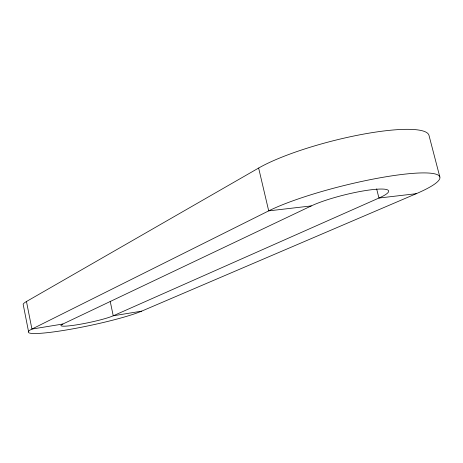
<?xml version="1.0" encoding="UTF-8"?>
<svg xmlns="http://www.w3.org/2000/svg" width="463" height="463" viewBox="0 0 463 463"><rect width="100%" height="100%" fill="white"/><g stroke="black" fill="none" stroke-linecap="round" stroke-linejoin="round"><path stroke-width="0.69" d="M28.515 331.433L23.15 304.243A60.699 7.749 -11.7 0 1 26.466 301.506L258.638 168.046A95.274 18.636 -14.4 0 1 360.052 134.768A95.274 18.636 -14.4 0 1 428.993 135.37L439.85 177.022M416.22 193.702L141.643 311.153A60.931 6.193 -11.9 0 1 64.727 330.246A60.931 6.193 -11.9 0 1 31.924 329.077L62.864 324.025L311.281 205.919A43.881 6.829 -14 0 1 371.922 189.685A43.881 6.829 -14 0 1 378.942 198.042L416.22 193.702A95.829 14.966 -14 0 0 403.325 174.302A95.829 14.966 -14 0 0 268.702 210.873L31.924 329.077L26.466 301.506M141.643 311.153L113.238 315.795A27.959 2.842 -11.9 0 1 77.622 324.69A27.959 2.842 -11.9 0 1 62.864 324.025M311.281 205.919L268.702 210.873L258.638 168.046M376.65 188.921L378.942 198.042L113.238 315.795L110.182 301.228"/></g></svg>
